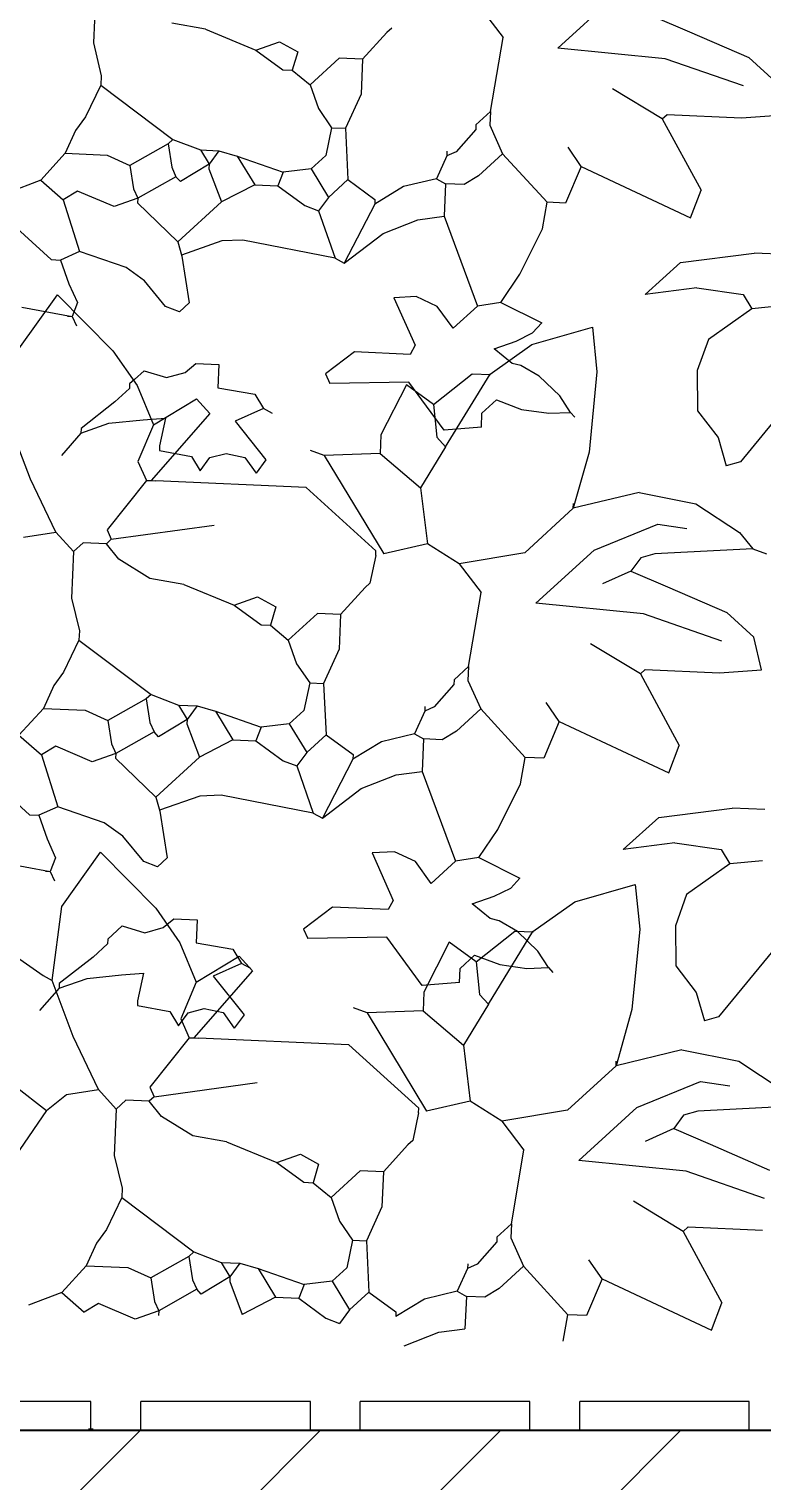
# Model space of a CAD drawing. Header units: centimetres. Extents: x 5667 to 17750, y 274 to 6203.
# Drawn here: x 5815.6 to 5866, y 4481.7 to 4581.5 of the extents above; entities that cross this region are included whole.
import ezdxf

# ---------------------------------------------------------------- set-up
doc = ezdxf.new("R2010")
doc.units = ezdxf.units.CM
doc.header["$MEASUREMENT"] = 0
doc.layers.get('0').update_dxf_attribs({"lineweight": 18})
for name, color, linetype, lineweight in [('A-FURN', 8, 'Continuous', 9), ('A-WALL-FULL', 7, 'Continuous', 20), ('G-ANNO-DIM', 3, 'Continuous', 9), ('G-HEDGE', 104, 'Continuous', 9)]:
    doc.layers.add(name, color=color, linetype=linetype, lineweight=lineweight)
doc.styles.add('ARIAL', font='arial.ttf')
doc.dimstyles.new('TICK_36', dxfattribs={"dimtxt": 10, "dimasz": 3.6, "dimexe": 1.8, "dimexo": 1.2, "dimgap": 1.8, "dimtad": 0, "dimdec": 0, "dimzin": 0, "dimdsep": 46, "dimtxsty": 'ARIAL', "dimblk": 'OBLIQUE', "dimcen": 1.8, "dimdle": 1.8, "dimclrd": 256, "dimclrt": 256, "dimadec": 0, "dimazin": 0, "dimtfac": 1, "dimtdec": 0, "dimtmove": 1, "dimatfit": 3, "dimldrblk": 'OPEN90', "dimfxl": 1, "dimtolj": 1, "dimtzin": 0, "dimarcsym": 0})

# ---------------------------------------------------------------- blocks, each defined once
blk = doc.blocks.new('_Oblique')
at = {"color": 0, "linetype": 'ByBlock', "lineweight": -2}
blk.add_line((-0.5, -0.5), (0.5, 0.5), dxfattribs=at)
blk = doc.blocks.new('*D33')
at = {"layer": 'Defpoints', "color": 0, "transparency": 16777216}
for p in [(6061.601, 4710.484), (5687.774, 4485.199), (6061.11, 4485.199)]:
    blk.add_point(p, dxfattribs=at)
at = {"layer": 'G-ANNO-DIM', "lineweight": -2, "transparency": 16777216}
for p, q in [((5687.774, 4712.284), (5687.774, 4610.812)), ((5687.774, 4483.399), (5687.774, 4584.872))]:
    blk.add_line(p, q, dxfattribs=at)
at = {"layer": 'G-ANNO-DIM', "color": 0, "lineweight": -2, "transparency": 16777216}
for p, q in [((6060.401, 4710.484), (5685.974, 4710.484)), ((6059.91, 4485.199), (5685.974, 4485.199))]:
    blk.add_line(p, q, dxfattribs=at)
at = {"layer": 'G-ANNO-DIM', "lineweight": -2, "transparency": 16777216, "xscale": 3.6, "yscale": 3.6, "zscale": 3.6}
for p, rotation in [((5687.774, 4710.484), 90), ((5687.774, 4485.199), 270)]:
    blk.add_blockref('_Oblique', p, dxfattribs=dict(at, rotation=rotation))
at = {"layer": 'G-ANNO-DIM', "transparency": 16777216, "insert": (5687.774, 4597.842), "char_height": 10, "attachment_point": 5, "rotation": 90, "style": 'ARIAL'}
blk.add_mtext('\\A1;225', dxfattribs=at)
blk = doc.blocks.new('_Open90')
at = {"color": 0, "linetype": 'ByBlock', "lineweight": -2}
for p, q in [((-0.5, 0.5), (0, 0)), ((0, 0), (-1, 0)), ((0, 0), (-0.5, -0.5))]:
    blk.add_line(p, q, dxfattribs=at)
blk = doc.blocks.new('*D34')
at = {"layer": 'Defpoints', "color": 0, "transparency": 16777216}
for p in [(5716.472, 4695.199), (6061.568, 4695.199), (6061.11, 4485.199)]:
    blk.add_point(p, dxfattribs=at)
at = {"layer": 'G-ANNO-DIM', "lineweight": -2, "transparency": 16777216}
for p, q in [((5716.472, 4696.999), (5716.472, 4603.114)), ((5716.472, 4483.399), (5716.472, 4577.284))]:
    blk.add_line(p, q, dxfattribs=at)
at = {"layer": 'G-ANNO-DIM', "color": 0, "lineweight": -2, "transparency": 16777216}
for p, q in [((6060.368, 4695.199), (5714.672, 4695.199)), ((6059.91, 4485.199), (5714.672, 4485.199))]:
    blk.add_line(p, q, dxfattribs=at)
at = {"layer": 'G-ANNO-DIM', "lineweight": -2, "transparency": 16777216, "xscale": 3.6, "yscale": 3.6, "zscale": 3.6}
for p, rotation in [((5716.472, 4695.199), 90), ((5716.472, 4485.199), 270)]:
    blk.add_blockref('_Oblique', p, dxfattribs=dict(at, rotation=rotation))
at = {"layer": 'G-ANNO-DIM', "transparency": 16777216, "insert": (5716.472, 4590.199), "char_height": 10, "attachment_point": 5, "rotation": 90, "style": 'ARIAL'}
blk.add_mtext('\\A1;210', dxfattribs=at)

msp = doc.modelspace()

# ---------------------------------------------------------------- hatches: boundary and pattern name
at = {"layer": 'A-WALL-FULL'}
h = msp.add_hatch(dxfattribs=at)
h.set_pattern_fill('ANSI31', color=0, scale=70)
h.set_pattern_definition([(45, (-2050.141, 2304.0196), (-6.187184, 6.187184), [])])
h.paths.add_polyline_path([(6690.401, 4485.199), (6666.877, 4485.199), (6666.877, 4710.484), (6666.877, 4780.484), (6061.601, 4780.484), (6061.601, 4710.484), (6061.568, 4695.199), (6065.616, 4695.199), (6075.128, 4695.199), (6075.128, 4710.484), (6375.508, 4710.484), (6652.859, 4710.484), (6652.859, 4485.199), (5730.583, 4485.199), (5730.583, 4415.199), (6690.401, 4415.199)])

# ---------------------------------------------------------------- linework, layer by layer
at = {"layer": 'A-FURN'}
for p, q in [((5819.866, 4487.202), (5808.216, 4487.202)), ((5819.866, 4485.199), (5819.866, 4487.202)), ((5834.944, 4487.202), (5823.294, 4487.202)), ((5823.294, 4485.199), (5823.294, 4487.202)), ((5834.944, 4485.199), (5834.944, 4487.202)), ((5850.022, 4487.202), (5838.371, 4487.202)), ((5838.371, 4485.199), (5838.371, 4487.202)), ((5850.022, 4485.199), (5850.022, 4487.202)), ((5865.099, 4487.202), (5853.449, 4487.202)), ((5853.449, 4485.199), (5853.449, 4487.202)), ((5865.099, 4485.199), (5865.099, 4487.202)), ((5819.866, 4485.199), (5808.216, 4485.199)), ((5819.697, 4485.33), (5820.015, 4485.316)), ((5834.944, 4485.199), (5823.294, 4485.199)), ((5850.022, 4485.199), (5838.371, 4485.199)), ((5865.099, 4485.199), (5853.449, 4485.199))]:
    msp.add_line(p, q, dxfattribs=at)
at = {"layer": 'A-WALL-FULL'}
msp.add_line((5730.583, 4485.199), (6652.859, 4485.199), dxfattribs=at)
at = {"layer": 'G-HEDGE'}
for p, q in [((5820.176, 4583.761), (5820.037, 4580.57)), ((5851.947, 4580.218), (5855.942, 4583.858)), ((5846.667, 4582.925), (5848.179, 4580.942)), ((5858.471, 4582.411), (5860.981, 4581.342)), ((5827.749, 4581.513), (5825.429, 4581.92)), ((5827.749, 4581.513), (5831.201, 4580.083)), ((5840.536, 4581.594), (5840.204, 4581.289)), ((5860.981, 4581.342), (5865.059, 4579.566)), ((5820.037, 4580.57), (5820.577, 4578.31)), ((5831.201, 4580.083), (5832.825, 4580.652)), ((5832.825, 4580.652), (5834.072, 4579.958)), ((5840.204, 4581.289), (5838.525, 4579.445)), ((5847.318, 4575.866), (5848.179, 4580.942)), ((5831.201, 4580.083), (5833.06, 4578.724)), ((5834.072, 4579.958), (5833.698, 4578.696)), ((5836.93, 4579.514), (5834.932, 4577.684)), ((5838.525, 4579.445), (5836.93, 4579.514)), ((5838.525, 4579.445), (5838.426, 4577.048)), ((5859.327, 4579.487), (5851.947, 4580.218)), ((5864.707, 4577.618), (5859.327, 4579.487)), ((5865.059, 4579.566), (5866.903, 4577.888)), ((5833.06, 4578.724), (5833.698, 4578.696)), ((5833.698, 4578.696), (5834.932, 4577.684)), ((5820.549, 4577.671), (5819.494, 4575.48)), ((5820.577, 4578.31), (5820.549, 4577.671)), ((5820.549, 4577.671), (5825.501, 4573.94)), ((5834.932, 4577.684), (5835.501, 4576.061)), ((5859.122, 4575.351), (5855.696, 4577.418)), ((5838.426, 4577.048), (5837.359, 4574.701)), ((5819.494, 4575.48), (5818.815, 4574.551)), ((5835.501, 4576.061), (5836.402, 4574.743)), ((5847.318, 4575.866), (5846.319, 4574.95)), ((5847.318, 4575.866), (5847.276, 4574.909)), ((5859.122, 4575.351), (5859.454, 4575.656)), ((5859.122, 4575.351), (5861.784, 4570.441)), ((5859.454, 4575.656), (5864.558, 4575.433)), ((5864.558, 4575.433), (5867.443, 4575.627)), ((5818.815, 4574.551), (5818.107, 4572.984)), ((5836.402, 4574.743), (5836, 4572.843)), ((5836.402, 4574.743), (5837.359, 4574.701)), ((5837.359, 4574.701), (5837.525, 4571.178)), ((5846.305, 4574.631), (5844.96, 4573.092)), ((5846.319, 4574.95), (5846.305, 4574.631)), ((5847.276, 4574.909), (5848.15, 4572.953)), ((5825.167, 4573.635), (5822.546, 4572.151)), ((5825.501, 4573.94), (5825.167, 4573.635)), ((5825.167, 4573.635), (5825.417, 4572.026)), ((5825.501, 4573.94), (5827.387, 4573.219)), ((5853.545, 4572.078), (5852.644, 4573.395)), ((5818.107, 4572.984), (5816.429, 4571.139)), ((5818.107, 4572.984), (5820.979, 4572.858)), ((5820.979, 4572.858), (5822.546, 4572.151)), ((5827.387, 4573.219), (5827.983, 4572.234)), ((5827.387, 4573.219), (5828.663, 4573.163)), ((5828.663, 4573.163), (5827.983, 4572.234)), ((5828.663, 4573.163), (5829.924, 4572.789)), ((5829.924, 4572.789), (5833.073, 4571.692)), ((5829.924, 4572.789), (5831.118, 4570.819)), ((5836, 4572.843), (5835.001, 4571.928)), ((5844.308, 4572.8), (5843.601, 4571.233)), ((5844.322, 4573.12), (5844.308, 4572.8)), ((5844.96, 4573.092), (5844.308, 4572.8)), ((5848.15, 4572.953), (5846.486, 4571.427)), ((5848.15, 4572.953), (5851.201, 4569.623)), ((5822.546, 4572.151), (5822.795, 4570.542)), ((5825.708, 4571.374), (5823.086, 4569.89)), ((5825.417, 4572.026), (5825.708, 4571.374)), ((5826.013, 4571.041), (5825.708, 4571.374)), ((5827.983, 4572.234), (5826.013, 4571.041)), ((5827.983, 4572.234), (5827.969, 4571.915)), ((5827.969, 4571.915), (5828.828, 4569.64)), ((5833.073, 4571.692), (5832.712, 4570.749)), ((5835.001, 4571.928), (5833.073, 4571.692)), ((5835.001, 4571.928), (5836.194, 4569.958)), ((5846.486, 4571.427), (5845.501, 4570.83)), ((5853.545, 4572.078), (5852.477, 4569.567)), ((5853.545, 4572.078), (5861.063, 4568.554)), ((5816.429, 4571.139), (5814.154, 4570.279)), ((5816.429, 4571.139), (5817.968, 4569.794)), ((5818.953, 4570.39), (5817.968, 4569.794)), ((5821.464, 4569.322), (5818.953, 4570.39)), ((5822.795, 4570.542), (5823.086, 4569.89)), ((5831.118, 4570.819), (5828.828, 4569.64)), ((5831.118, 4570.819), (5832.712, 4570.749)), ((5832.712, 4570.749), (5834.57, 4569.389)), ((5837.525, 4571.178), (5836.194, 4569.958)), ((5837.525, 4571.178), (5839.383, 4569.819)), ((5841.339, 4570.692), (5839.37, 4569.5)), ((5843.601, 4571.233), (5841.339, 4570.692)), ((5843.601, 4571.233), (5844.224, 4570.886)), ((5844.224, 4570.886), (5844.127, 4568.653)), ((5845.501, 4570.83), (5844.224, 4570.886)), ((5861.063, 4568.554), (5861.784, 4570.441)), ((5817.968, 4569.794), (5819.091, 4566.229)), ((5823.086, 4569.89), (5821.464, 4569.322)), ((5823.086, 4569.89), (5823.072, 4569.571)), ((5823.072, 4569.571), (5825.832, 4566.894)), ((5828.828, 4569.64), (5825.832, 4566.894)), ((5834.57, 4569.389), (5835.514, 4569.029)), ((5836.194, 4569.958), (5835.514, 4569.029)), ((5839.37, 4569.5), (5837.275, 4565.436)), ((5839.383, 4569.819), (5839.37, 4569.5)), ((5850.88, 4567.802), (5851.201, 4569.623)), ((5852.477, 4569.567), (5851.201, 4569.623)), ((5813.46, 4569.031), (5817.149, 4565.675)), ((5835.514, 4569.029), (5836.651, 4565.783)), ((5839.946, 4567.479), (5842.335, 4568.421)), ((5842.335, 4568.421), (5844.127, 4568.653)), ((5844.127, 4568.653), (5846.415, 4562.481)), ((5837.275, 4565.436), (5839.946, 4567.479)), ((5849.334, 4564.671), (5850.88, 4567.802)), ((5825.832, 4566.894), (5826.11, 4565.923)), ((5828.86, 4566.96), (5826.088, 4565.994)), ((5830.312, 4567.019), (5828.86, 4566.96)), ((5836.651, 4565.783), (5830.312, 4567.019)), ((5817.149, 4565.675), (5817.788, 4565.647)), ((5819.091, 4566.229), (5817.788, 4565.647)), ((5817.788, 4565.647), (5818.356, 4564.024)), ((5822.283, 4565.13), (5819.091, 4566.229)), ((5826.11, 4565.923), (5826.608, 4562.705)), ((5836.651, 4565.783), (5837.275, 4565.436)), ((5857.933, 4563.282), (5860.377, 4565.482)), ((5860.377, 4565.482), (5865.432, 4566.126)), ((5867.664, 4566.029), (5865.432, 4566.126)), ((5823.554, 4564.217), (5822.283, 4565.13)), ((5848.024, 4562.73), (5849.334, 4564.671)), ((5818.356, 4564.024), (5818.938, 4562.72)), ((5825, 4562.456), (5823.554, 4564.217)), ((5861.492, 4563.741), (5857.933, 4563.282)), ((5861.492, 4563.741), (5864.668, 4563.283)), ((5814.926, 4559.535), (5817.584, 4563.263)), ((5815.121, 4562.411), (5818.578, 4561.777)), ((5817.584, 4563.263), (5821.378, 4559.407)), ((5818.938, 4562.72), (5818.578, 4561.777)), ((5825.943, 4562.095), (5825, 4562.456)), ((5826.608, 4562.705), (5825.943, 4562.095)), ((5842.222, 4563.136), (5840.687, 4563.05)), ((5840.687, 4563.05), (5842.143, 4559.791)), ((5843.661, 4562.459), (5842.222, 4563.136)), ((5844.75, 4560.955), (5843.661, 4562.459)), ((5846.415, 4562.481), (5844.75, 4560.955)), ((5848.024, 4562.73), (5846.415, 4562.481)), ((5848.024, 4562.73), (5850.84, 4561.329)), ((5864.668, 4563.283), (5865.265, 4562.298)), ((5867.511, 4562.52), (5865.265, 4562.298)), ((5818.259, 4561.791), (5818.578, 4561.777)), ((5818.578, 4561.777), (5818.869, 4561.125)), ((5865.265, 4562.298), (5862.296, 4560.19)), ((5849.075, 4560.07), (5850.215, 4560.635)), ((5850.164, 4559.844), (5854.326, 4561.046)), ((5850.215, 4560.635), (5850.84, 4561.329)), ((5854.326, 4561.046), (5854.632, 4557.957)), ((5821.378, 4559.407), (5823.036, 4557.029)), ((5842.143, 4559.791), (5841.796, 4559.166)), ((5847.287, 4557.816), (5850.164, 4559.844)), ((5847.566, 4559.554), (5849.075, 4560.07)), ((5848.801, 4558.542), (5847.566, 4559.554)), ((5862.296, 4560.19), (5861.521, 4558.051)), ((5826.337, 4557.918), (5827.066, 4558.53)), ((5827.066, 4558.53), (5828.661, 4558.461)), ((5828.661, 4558.461), (5828.592, 4556.866)), ((5837.967, 4559.333), (5835.984, 4557.821)), ((5841.796, 4559.166), (5837.967, 4559.333)), ((5849.413, 4558.395), (5848.801, 4558.542)), ((5850.673, 4557.663), (5849.413, 4558.395)), ((5822.863, 4557.435), (5822.53, 4557.13)), ((5822.863, 4557.435), (5823.529, 4558.045)), ((5823.529, 4558.045), (5825.066, 4557.573)), ((5825.066, 4557.573), (5826.337, 4557.918)), ((5835.984, 4557.821), (5836.276, 4557.17)), ((5843.403, 4555.715), (5846.053, 4557.838)), ((5844.235, 4552.802), (5847.287, 4557.816)), ((5846.053, 4557.838), (5847.329, 4557.782)), ((5852.081, 4556.31), (5850.673, 4557.663)), ((5854.632, 4557.957), (5854.098, 4552.445)), ((5861.521, 4558.051), (5861.547, 4555.282)), ((5822.516, 4556.811), (5821.517, 4555.896)), ((5822.53, 4557.13), (5822.516, 4556.811)), ((5823.036, 4557.029), (5824.165, 4554.317)), ((5828.592, 4556.866), (5831.129, 4556.436)), ((5831.129, 4556.436), (5831.726, 4555.451)), ((5841.712, 4557.252), (5836.276, 4557.17)), ((5841.545, 4557.075), (5839.796, 4553.636)), ((5843.403, 4555.715), (5841.545, 4557.075)), ((5844.125, 4553.951), (5841.712, 4557.252)), ((5868.537, 4556.722), (5864.486, 4551.784)), ((5821.517, 4555.896), (5819.201, 4554.079)), ((5824.165, 4554.317), (5827.12, 4556.106)), ((5827.12, 4556.106), (5828.035, 4555.107)), ((5831.726, 4555.451), (5829.77, 4554.577)), ((5832.35, 4555.103), (5831.726, 4555.451)), ((5843.403, 4555.715), (5843.625, 4553.469)), ((5846.733, 4555.116), (5847.732, 4556.031)), ((5847.732, 4556.031), (5849.458, 4555.379)), ((5849.458, 4555.379), (5851.325, 4555.113)), ((5852.808, 4555.17), (5852.081, 4556.31)), ((5815.71, 4550.583), (5814.262, 4554.43)), ((5819.187, 4553.759), (5821.107, 4554.428)), ((5821.107, 4554.428), (5823.465, 4554.668)), ((5823.465, 4554.668), (5824.985, 4554.786)), ((5828.035, 4555.107), (5823.998, 4550.489)), ((5824.985, 4554.786), (5824.583, 4552.886)), ((5829.77, 4554.577), (5831.891, 4551.927)), ((5846.692, 4554.159), (5846.733, 4555.116)), ((5851.325, 4555.113), (5852.808, 4555.17)), ((5852.808, 4555.17), (5853.113, 4554.838)), ((5861.547, 4555.282), (5862.961, 4553.449)), ((5819.187, 4553.759), (5817.842, 4552.221)), ((5819.201, 4554.079), (5819.187, 4553.759)), ((5824.165, 4554.317), (5823.097, 4551.806)), ((5839.796, 4553.636), (5839.741, 4552.36)), ((5843.625, 4553.469), (5844.235, 4552.802)), ((5846.692, 4554.159), (5844.125, 4553.951)), ((5862.961, 4553.449), (5863.515, 4551.507)), ((5824.583, 4552.886), (5824.569, 4552.566)), ((5824.569, 4552.566), (5826.788, 4552.15)), ((5835.899, 4552.207), (5834.956, 4552.568)), ((5844.235, 4552.802), (5842.514, 4550.001)), ((5854.098, 4552.445), (5853, 4548.585)), ((5823.097, 4551.806), (5823.68, 4550.503)), ((5826.788, 4552.15), (5827.384, 4551.165)), ((5827.384, 4551.165), (5828.047, 4552.066)), ((5828.047, 4552.066), (5829.152, 4552.361)), ((5829.152, 4552.361), (5830.45, 4552.076)), ((5830.45, 4552.076), (5831.212, 4550.998)), ((5831.891, 4551.927), (5831.212, 4550.998)), ((5839.741, 4552.36), (5835.899, 4552.207)), ((5835.899, 4552.207), (5839.983, 4545.465)), ((5839.741, 4552.36), (5842.514, 4550.001)), ((5864.486, 4551.784), (5863.515, 4551.507)), ((5817.451, 4546.939), (5815.71, 4550.583)), ((5823.68, 4550.503), (5820.974, 4547.105)), ((5823.68, 4550.503), (5823.998, 4550.489)), ((5823.998, 4550.489), (5824.317, 4550.475)), ((5834.653, 4550.024), (5824.317, 4550.475)), ((5839.449, 4545.661), (5834.653, 4550.024)), ((5842.514, 4550.001), (5842.986, 4546.145)), ((5857.522, 4549.667), (5853, 4548.585)), ((5857.522, 4549.667), (5861.428, 4548.897)), ((5853, 4548.585), (5849.671, 4545.534)), ((5853, 4548.585), (5853.014, 4548.905)), ((5861.428, 4548.897), (5864.424, 4546.921)), ((5821.265, 4546.453), (5828.34, 4547.423)), ((5854.438, 4545.705), (5858.807, 4547.49)), ((5858.807, 4547.49), (5860.81, 4547.198)), ((5815.243, 4546.605), (5817.451, 4546.939)), ((5817.451, 4546.939), (5818.672, 4545.608)), ((5821.265, 4546.453), (5820.932, 4546.148)), ((5820.974, 4547.105), (5821.265, 4546.453)), ((5864.424, 4546.921), (5865.344, 4545.81)), ((5818.672, 4545.608), (5818.533, 4542.417)), ((5819.337, 4546.217), (5818.672, 4545.608)), ((5820.932, 4546.148), (5819.337, 4546.217)), ((5821.781, 4545.09), (5820.932, 4546.148)), ((5839.435, 4545.341), (5839.449, 4545.661)), ((5842.986, 4546.145), (5839.983, 4545.465)), ((5845.163, 4544.772), (5842.986, 4546.145)), ((5849.671, 4545.534), (5845.163, 4544.772)), ((5850.443, 4542.064), (5854.438, 4545.705)), ((5858.617, 4545.463), (5857.646, 4545.186)), ((5865.344, 4545.81), (5858.617, 4545.463)), ((5865.344, 4545.81), (5866.287, 4545.449)), ((5823.925, 4543.767), (5821.781, 4545.09)), ((5839.435, 4545.341), (5839.033, 4543.441)), ((5845.163, 4544.772), (5846.675, 4542.788)), ((5857.646, 4545.186), (5856.967, 4544.257)), ((5826.245, 4543.36), (5823.925, 4543.767)), ((5839.033, 4543.441), (5838.7, 4543.136)), ((5856.967, 4544.257), (5855.011, 4543.384)), ((5856.967, 4544.257), (5859.477, 4543.189)), ((5818.533, 4542.417), (5819.073, 4540.156)), ((5826.245, 4543.36), (5829.698, 4541.93)), ((5829.698, 4541.93), (5831.321, 4542.499)), ((5831.321, 4542.499), (5832.569, 4541.805)), ((5838.7, 4543.136), (5837.021, 4541.291)), ((5845.814, 4537.712), (5846.675, 4542.788)), ((5859.477, 4543.189), (5863.555, 4541.413)), ((5829.698, 4541.93), (5831.556, 4540.571)), ((5832.569, 4541.805), (5832.194, 4540.543)), ((5857.823, 4541.334), (5850.443, 4542.064)), ((5863.555, 4541.413), (5865.4, 4539.735)), ((5831.556, 4540.571), (5832.194, 4540.543)), ((5832.194, 4540.543), (5833.428, 4539.53)), ((5835.426, 4541.361), (5833.428, 4539.53)), ((5837.021, 4541.291), (5835.426, 4541.361)), ((5837.021, 4541.291), (5836.922, 4538.895)), ((5863.204, 4539.464), (5857.823, 4541.334)), ((5819.045, 4539.518), (5817.991, 4537.327)), ((5819.073, 4540.156), (5819.045, 4539.518)), ((5819.045, 4539.518), (5823.997, 4535.787)), ((5833.428, 4539.53), (5833.997, 4537.907)), ((5865.94, 4537.473), (5865.4, 4539.735)), ((5836.922, 4538.895), (5835.856, 4536.548)), ((5857.618, 4537.198), (5854.192, 4539.265)), ((5833.997, 4537.907), (5834.898, 4536.59)), ((5845.814, 4537.712), (5844.815, 4536.797)), ((5845.814, 4537.712), (5845.772, 4536.755)), ((5857.618, 4537.198), (5857.951, 4537.502)), ((5857.951, 4537.502), (5863.055, 4537.28)), ((5863.055, 4537.28), (5865.94, 4537.473)), ((5817.991, 4537.327), (5817.312, 4536.398)), ((5834.898, 4536.59), (5834.496, 4534.69)), ((5834.898, 4536.59), (5835.856, 4536.548)), ((5835.856, 4536.548), (5836.021, 4533.025)), ((5844.801, 4536.477), (5843.456, 4534.939)), ((5844.815, 4536.797), (5844.801, 4536.477)), ((5845.772, 4536.755), (5846.646, 4534.799)), ((5857.618, 4537.198), (5860.281, 4532.287)), ((5817.312, 4536.398), (5816.604, 4534.83)), ((5823.663, 4535.481), (5821.042, 4533.998)), ((5823.997, 4535.787), (5823.663, 4535.481)), ((5823.663, 4535.481), (5823.913, 4533.873)), ((5823.997, 4535.787), (5825.883, 4535.065)), ((5816.604, 4534.83), (5814.925, 4532.986)), ((5816.604, 4534.83), (5819.475, 4534.705)), ((5819.475, 4534.705), (5821.042, 4533.998)), ((5825.883, 4535.065), (5826.479, 4534.08)), ((5825.883, 4535.065), (5827.159, 4535.01)), ((5827.159, 4535.01), (5826.479, 4534.08)), ((5827.159, 4535.01), (5828.421, 4534.635)), ((5828.421, 4534.635), (5831.57, 4533.539)), ((5828.421, 4534.635), (5829.614, 4532.665)), ((5834.496, 4534.69), (5833.498, 4533.774)), ((5842.804, 4534.647), (5842.097, 4533.08)), ((5842.818, 4534.966), (5842.804, 4534.647)), ((5843.456, 4534.939), (5842.804, 4534.647)), ((5846.646, 4534.799), (5844.982, 4533.274)), ((5846.646, 4534.799), (5849.698, 4531.47)), ((5852.042, 4533.925), (5851.14, 4535.242)), ((5821.042, 4533.998), (5821.291, 4532.389)), ((5823.913, 4533.873), (5824.204, 4533.221)), ((5826.479, 4534.08), (5824.509, 4532.888)), ((5826.479, 4534.08), (5826.465, 4533.762)), ((5826.465, 4533.762), (5827.324, 4531.486)), ((5831.57, 4533.539), (5831.208, 4532.596)), ((5833.498, 4533.774), (5831.57, 4533.539)), ((5833.498, 4533.774), (5834.69, 4531.805)), ((5852.042, 4533.925), (5850.973, 4531.414)), ((5852.042, 4533.925), (5859.559, 4530.401)), ((5814.925, 4532.986), (5816.465, 4531.64)), ((5824.204, 4533.221), (5821.582, 4531.737)), ((5824.509, 4532.888), (5824.204, 4533.221)), ((5829.614, 4532.665), (5827.324, 4531.486)), ((5829.614, 4532.665), (5831.208, 4532.596)), ((5831.208, 4532.596), (5833.067, 4531.236)), ((5836.021, 4533.025), (5834.69, 4531.805)), ((5836.021, 4533.025), (5837.88, 4531.666)), ((5839.835, 4532.539), (5837.866, 4531.347)), ((5842.097, 4533.08), (5839.835, 4532.539)), ((5842.097, 4533.08), (5842.72, 4532.733)), ((5842.72, 4532.733), (5842.623, 4530.5)), ((5843.997, 4532.677), (5842.72, 4532.733)), ((5844.982, 4533.274), (5843.997, 4532.677)), ((5817.449, 4532.237), (5816.465, 4531.64)), ((5816.465, 4531.64), (5817.587, 4528.075)), ((5819.96, 4531.169), (5817.449, 4532.237)), ((5821.582, 4531.737), (5819.96, 4531.169)), ((5821.291, 4532.389), (5821.582, 4531.737)), ((5821.582, 4531.737), (5821.568, 4531.418)), ((5827.324, 4531.486), (5824.328, 4528.74)), ((5834.69, 4531.805), (5834.01, 4530.875)), ((5837.88, 4531.666), (5837.866, 4531.347)), ((5849.376, 4529.649), (5849.698, 4531.47)), ((5850.973, 4531.414), (5849.698, 4531.47)), ((5859.559, 4530.401), (5860.281, 4532.287)), ((5811.956, 4530.878), (5815.645, 4527.521)), ((5821.568, 4531.418), (5824.328, 4528.74)), ((5833.067, 4531.236), (5834.01, 4530.875)), ((5834.01, 4530.875), (5835.147, 4527.63)), ((5837.866, 4531.347), (5835.771, 4527.283)), ((5840.832, 4530.267), (5842.623, 4530.5)), ((5842.623, 4530.5), (5844.911, 4524.328)), ((5838.442, 4529.326), (5840.832, 4530.267)), ((5847.83, 4526.518), (5849.376, 4529.649)), ((5824.328, 4528.74), (5824.606, 4527.769)), ((5827.357, 4528.806), (5824.584, 4527.84)), ((5828.809, 4528.865), (5827.357, 4528.806)), ((5835.147, 4527.63), (5828.809, 4528.865)), ((5835.771, 4527.283), (5838.442, 4529.326)), ((5815.645, 4527.521), (5816.284, 4527.494)), ((5817.587, 4528.075), (5816.284, 4527.494)), ((5816.284, 4527.494), (5816.853, 4525.87)), ((5820.779, 4526.977), (5817.587, 4528.075)), ((5824.606, 4527.769), (5825.104, 4524.552)), ((5835.147, 4527.63), (5835.771, 4527.283)), ((5858.874, 4527.328), (5863.928, 4527.973)), ((5866.161, 4527.875), (5863.928, 4527.973)), ((5822.05, 4526.063), (5820.779, 4526.977)), ((5846.52, 4524.577), (5847.83, 4526.518)), ((5856.429, 4525.128), (5858.874, 4527.328)), ((5816.853, 4525.87), (5817.434, 4524.567)), ((5823.496, 4524.303), (5822.05, 4526.063)), ((5859.988, 4525.588), (5856.429, 4525.128)), ((5859.988, 4525.588), (5863.164, 4525.129)), ((5817.434, 4524.567), (5817.074, 4523.624)), ((5817.867, 4521.227), (5820.525, 4524.956)), ((5820.525, 4524.956), (5824.32, 4521.1)), ((5825.104, 4524.552), (5824.439, 4523.941)), ((5840.719, 4524.983), (5839.183, 4524.897)), ((5839.183, 4524.897), (5840.639, 4521.637)), ((5842.157, 4524.305), (5840.719, 4524.983)), ((5846.52, 4524.577), (5844.911, 4524.328)), ((5846.52, 4524.577), (5849.336, 4523.176)), ((5863.164, 4525.129), (5863.761, 4524.144)), ((5813.617, 4524.257), (5817.074, 4523.624)), ((5816.755, 4523.638), (5817.074, 4523.624)), ((5817.074, 4523.624), (5817.365, 4522.971)), ((5824.439, 4523.941), (5823.496, 4524.303)), ((5843.246, 4522.802), (5842.157, 4524.305)), ((5844.911, 4524.328), (5843.246, 4522.802)), ((5863.761, 4524.144), (5860.792, 4522.037)), ((5866.008, 4524.367), (5863.761, 4524.144)), ((5847.571, 4521.917), (5848.711, 4522.482)), ((5848.711, 4522.482), (5849.336, 4523.176)), ((5853.105, 4521.536), (5857.267, 4522.739)), ((5857.267, 4522.739), (5857.573, 4519.65)), ((5808.827, 4521.92), (5816.579, 4516.469)), ((5840.639, 4521.637), (5840.292, 4521.013)), ((5846.062, 4521.401), (5847.571, 4521.917)), ((5850.228, 4519.509), (5853.105, 4521.536)), ((5860.792, 4522.037), (5860.017, 4519.898)), ((5817.204, 4516.122), (5817.867, 4521.227)), ((5824.32, 4521.1), (5825.977, 4518.721)), ((5836.464, 4521.18), (5834.48, 4519.668)), ((5840.292, 4521.013), (5836.464, 4521.18)), ((5847.297, 4520.388), (5846.062, 4521.401)), ((5821.359, 4519.281), (5822.025, 4519.892)), ((5822.025, 4519.892), (5823.562, 4519.419)), ((5823.562, 4519.419), (5824.833, 4519.764)), ((5824.833, 4519.764), (5825.562, 4520.377)), ((5825.562, 4520.377), (5827.157, 4520.308)), ((5827.157, 4520.308), (5827.088, 4518.712)), ((5834.48, 4519.668), (5834.772, 4519.017)), ((5846.345, 4517.408), (5848.994, 4519.53)), ((5847.176, 4514.495), (5850.228, 4519.509)), ((5847.909, 4520.241), (5847.297, 4520.388)), ((5849.169, 4519.51), (5847.909, 4520.241)), ((5848.994, 4519.53), (5850.27, 4519.475)), ((5850.577, 4518.157), (5849.169, 4519.51)), ((5857.573, 4519.65), (5857.039, 4514.138)), ((5860.017, 4519.898), (5860.043, 4517.129)), ((5821.012, 4518.658), (5820.013, 4517.742)), ((5821.026, 4518.976), (5821.012, 4518.658)), ((5821.359, 4519.281), (5821.026, 4518.976)), ((5825.977, 4518.721), (5827.107, 4516.01)), ((5827.088, 4518.712), (5829.625, 4518.282)), ((5840.208, 4519.099), (5834.772, 4519.017)), ((5842.622, 4515.798), (5840.208, 4519.099)), ((5844.486, 4518.768), (5842.738, 4515.328)), ((5846.345, 4517.408), (5844.486, 4518.768)), ((5867.033, 4518.569), (5862.982, 4513.631)), ((5820.013, 4517.742), (5817.697, 4515.926)), ((5827.107, 4516.01), (5830.061, 4517.799)), ((5829.625, 4518.282), (5830.222, 4517.297)), ((5830.061, 4517.799), (5830.976, 4516.8)), ((5845.23, 4516.962), (5846.228, 4517.878)), ((5846.228, 4517.878), (5847.954, 4517.226)), ((5851.305, 4517.017), (5850.577, 4518.157)), ((5816.579, 4516.469), (5817.204, 4516.122)), ((5819.603, 4516.274), (5821.961, 4516.515)), ((5821.961, 4516.515), (5823.481, 4516.632)), ((5823.481, 4516.632), (5823.079, 4514.732)), ((5830.976, 4516.8), (5826.94, 4512.182)), ((5830.222, 4517.297), (5828.266, 4516.424)), ((5830.846, 4516.95), (5830.222, 4517.297)), ((5845.188, 4516.005), (5845.23, 4516.962)), ((5846.345, 4517.408), (5846.566, 4515.161)), ((5847.954, 4517.226), (5849.821, 4516.96)), ((5849.821, 4516.96), (5851.305, 4517.017)), ((5851.304, 4517.017), (5851.609, 4516.684)), ((5860.043, 4517.129), (5861.457, 4515.296)), ((5817.683, 4515.606), (5816.338, 4514.067)), ((5818.651, 4512.275), (5817.204, 4516.122)), ((5817.683, 4515.606), (5819.603, 4516.274)), ((5817.697, 4515.926), (5817.683, 4515.606)), ((5827.107, 4516.01), (5826.038, 4513.499)), ((5828.266, 4516.424), (5830.388, 4513.774)), ((5845.188, 4516.005), (5842.622, 4515.798)), ((5823.079, 4514.732), (5823.065, 4514.413)), ((5842.738, 4515.328), (5842.682, 4514.053)), ((5847.176, 4514.495), (5845.456, 4511.694)), ((5846.566, 4515.161), (5847.176, 4514.495)), ((5861.457, 4515.296), (5862.011, 4513.354)), ((5823.065, 4514.413), (5825.284, 4513.997)), ((5825.284, 4513.997), (5825.88, 4513.012)), ((5825.88, 4513.012), (5826.543, 4513.913)), ((5826.038, 4513.499), (5826.621, 4512.196)), ((5826.543, 4513.913), (5827.648, 4514.208)), ((5827.648, 4514.208), (5828.946, 4513.922)), ((5828.946, 4513.922), (5829.709, 4512.845)), ((5830.388, 4513.774), (5829.709, 4512.845)), ((5838.84, 4513.9), (5837.897, 4514.261)), ((5842.682, 4514.053), (5838.84, 4513.9)), ((5838.84, 4513.9), (5842.924, 4507.158)), ((5842.682, 4514.053), (5845.456, 4511.694)), ((5857.039, 4514.138), (5855.941, 4510.278)), ((5862.982, 4513.631), (5862.011, 4513.354)), ((5820.392, 4508.632), (5818.651, 4512.275)), ((5826.621, 4512.196), (5823.916, 4508.797)), ((5826.621, 4512.196), (5826.94, 4512.182)), ((5826.94, 4512.182), (5827.258, 4512.168)), ((5837.594, 4511.717), (5827.258, 4512.168)), ((5842.39, 4507.353), (5837.594, 4511.717)), ((5845.456, 4511.694), (5845.927, 4507.838)), ((5860.464, 4511.36), (5855.941, 4510.278)), ((5855.941, 4510.278), (5855.955, 4510.597)), ((5860.464, 4511.36), (5864.37, 4510.589)), ((5864.37, 4510.589), (5867.366, 4508.614)), ((5855.941, 4510.278), (5852.613, 4507.227)), ((5814.65, 4508.882), (5816.814, 4507.189)), ((5818.184, 4508.298), (5820.392, 4508.632)), ((5820.392, 4508.632), (5821.613, 4507.3)), ((5823.916, 4508.797), (5824.206, 4508.146)), ((5824.206, 4508.146), (5831.281, 4509.116)), ((5857.379, 4507.397), (5861.748, 4509.182)), ((5861.748, 4509.182), (5863.751, 4508.891)), ((5816.814, 4507.189), (5818.184, 4508.298)), ((5822.278, 4507.91), (5821.613, 4507.3)), ((5823.874, 4507.84), (5822.278, 4507.91)), ((5824.206, 4508.146), (5823.874, 4507.84)), ((5824.723, 4506.783), (5823.874, 4507.84)), ((5845.927, 4507.838), (5842.924, 4507.158)), ((5848.104, 4506.465), (5845.927, 4507.838)), ((5868.285, 4507.502), (5861.558, 4507.156)), ((5816.814, 4507.189), (5813.401, 4502.225)), ((5821.613, 4507.3), (5821.474, 4504.11)), ((5826.867, 4505.459), (5824.723, 4506.783)), ((5842.376, 4507.034), (5841.974, 4505.133)), ((5842.376, 4507.034), (5842.39, 4507.353)), ((5852.613, 4507.227), (5848.104, 4506.465)), ((5853.384, 4503.757), (5857.379, 4507.397)), ((5860.587, 4506.879), (5859.908, 4505.95)), ((5861.558, 4507.156), (5860.587, 4506.879)), ((5848.104, 4506.465), (5849.616, 4504.481)), ((5859.908, 4505.95), (5857.953, 4505.076)), ((5859.908, 4505.95), (5862.418, 4504.882)), ((5829.186, 4505.052), (5826.867, 4505.459)), ((5829.186, 4505.052), (5832.639, 4503.623)), ((5841.641, 4504.829), (5839.963, 4502.984)), ((5841.974, 4505.133), (5841.641, 4504.829)), ((5862.418, 4504.882), (5866.496, 4503.105)), ((5821.474, 4504.11), (5822.014, 4501.849)), ((5832.639, 4503.623), (5834.262, 4504.192)), ((5832.639, 4503.623), (5834.497, 4502.264)), ((5834.262, 4504.192), (5835.51, 4503.498)), ((5835.51, 4503.498), (5835.136, 4502.236)), ((5848.755, 4499.405), (5849.616, 4504.481)), ((5860.765, 4503.027), (5853.384, 4503.757)), ((5838.367, 4503.054), (5836.37, 4501.223)), ((5839.963, 4502.984), (5838.367, 4503.054)), ((5839.963, 4502.984), (5839.863, 4500.587)), ((5866.145, 4501.157), (5860.765, 4503.027)), ((5822.014, 4501.849), (5821.986, 4501.211)), ((5834.497, 4502.264), (5835.136, 4502.236)), ((5835.136, 4502.236), (5836.37, 4501.223)), ((5821.986, 4501.211), (5820.932, 4499.02)), ((5821.986, 4501.211), (5826.938, 4497.48)), ((5836.37, 4501.223), (5836.938, 4499.6)), ((5839.863, 4500.587), (5838.797, 4498.241)), ((5860.559, 4498.89), (5857.133, 4500.957)), ((5836.938, 4499.6), (5837.84, 4498.282)), ((5820.932, 4499.02), (5820.253, 4498.09)), ((5848.755, 4499.405), (5847.757, 4498.49)), ((5848.755, 4499.405), (5848.714, 4498.448)), ((5860.559, 4498.89), (5860.892, 4499.195)), ((5860.559, 4498.89), (5863.222, 4493.98)), ((5860.892, 4499.195), (5865.996, 4498.973)), ((5820.253, 4498.09), (5819.545, 4496.523)), ((5837.84, 4498.282), (5837.438, 4496.382)), ((5837.84, 4498.282), (5838.797, 4498.241)), ((5838.797, 4498.241), (5838.963, 4494.717)), ((5847.743, 4498.17), (5846.397, 4496.631)), ((5847.757, 4498.49), (5847.743, 4498.17)), ((5848.714, 4498.448), (5849.587, 4496.492)), ((5819.545, 4496.523), (5817.866, 4494.678)), ((5819.545, 4496.523), (5822.416, 4496.398)), ((5826.605, 4497.174), (5823.984, 4495.691)), ((5826.938, 4497.48), (5826.605, 4497.174)), ((5826.605, 4497.174), (5826.855, 4495.566)), ((5826.938, 4497.48), (5828.824, 4496.758)), ((5828.824, 4496.758), (5829.42, 4495.773)), ((5828.824, 4496.758), (5830.1, 4496.702)), ((5830.1, 4496.702), (5829.42, 4495.773)), ((5830.1, 4496.702), (5831.362, 4496.328)), ((5845.759, 4496.659), (5845.745, 4496.339)), ((5846.397, 4496.631), (5845.745, 4496.339)), ((5854.983, 4495.617), (5854.082, 4496.935)), ((5822.416, 4496.398), (5823.984, 4495.691)), ((5823.984, 4495.691), (5824.233, 4494.081)), ((5826.855, 4495.566), (5827.146, 4494.913)), ((5829.42, 4495.773), (5827.45, 4494.581)), ((5829.42, 4495.773), (5829.406, 4495.454)), ((5831.362, 4496.328), (5834.511, 4495.232)), ((5831.362, 4496.328), (5832.555, 4494.358)), ((5837.438, 4496.382), (5836.439, 4495.467)), ((5845.745, 4496.339), (5845.038, 4494.773)), ((5849.587, 4496.492), (5847.923, 4494.966)), ((5849.587, 4496.492), (5852.639, 4493.162)), ((5854.983, 4495.617), (5853.915, 4493.107)), ((5854.983, 4495.617), (5862.5, 4492.094)), ((5817.866, 4494.678), (5815.592, 4493.819)), ((5817.866, 4494.678), (5819.406, 4493.333)), ((5827.146, 4494.913), (5824.524, 4493.429)), ((5827.45, 4494.581), (5827.146, 4494.913)), ((5829.406, 4495.454), (5830.266, 4493.179)), ((5834.511, 4495.232), (5834.15, 4494.289)), ((5836.439, 4495.467), (5834.511, 4495.232)), ((5836.439, 4495.467), (5837.631, 4493.497)), ((5838.963, 4494.717), (5837.631, 4493.497)), ((5838.963, 4494.717), (5840.821, 4493.358)), ((5845.038, 4494.773), (5842.777, 4494.232)), ((5845.038, 4494.773), (5845.662, 4494.425)), ((5847.923, 4494.966), (5846.938, 4494.37)), ((5820.391, 4493.93), (5819.406, 4493.333)), ((5822.901, 4492.861), (5820.391, 4493.93)), ((5824.233, 4494.081), (5824.524, 4493.429)), ((5832.555, 4494.358), (5830.266, 4493.179)), ((5832.555, 4494.358), (5834.15, 4494.289)), ((5834.15, 4494.289), (5836.008, 4492.929)), ((5842.777, 4494.232), (5840.807, 4493.04)), ((5845.662, 4494.425), (5845.564, 4492.193)), ((5846.938, 4494.37), (5845.662, 4494.425)), ((5862.5, 4492.094), (5863.222, 4493.98)), ((5824.524, 4493.429), (5822.901, 4492.861)), ((5824.524, 4493.429), (5824.51, 4493.111)), ((5836.008, 4492.929), (5836.951, 4492.568)), ((5837.631, 4493.497), (5836.951, 4492.568)), ((5840.821, 4493.358), (5840.807, 4493.04)), ((5852.317, 4491.342), (5852.639, 4493.162)), ((5853.915, 4493.107), (5852.639, 4493.162)), ((5841.384, 4491.019), (5843.773, 4491.96)), ((5843.773, 4491.96), (5845.564, 4492.193))]:
    msp.add_line(p, q, dxfattribs=at)
for centre in [(5834.653, 4550.024), (5837.594, 4511.717)]:
    msp.add_arc(centre, 0.0000399, 47.3475, 87.15048, dxfattribs=at)

# ---------------------------------------------------------------- dimensions: what is measured, and where the dimension line sits
at = {"layer": 'G-ANNO-DIM'}
for base, p1, p2, picture, middle in [((5687.774, 4485.199), (6061.601, 4710.484), (6061.11, 4485.199), '*D33', (5687.774, 4597.842)), ((5716.472, 4695.199), (6061.11, 4485.199), (6061.568, 4695.199), '*D34', (5716.472, 4590.199))]:
    dim = msp.add_linear_dim(base=base, p1=p1, p2=p2, angle=90, dimstyle='TICK_36', dxfattribs=at)
    dim.commit()
    dim.dimension.update_dxf_attribs({"geometry": picture, "text_midpoint": middle})

doc.saveas('drawing.dxf')
